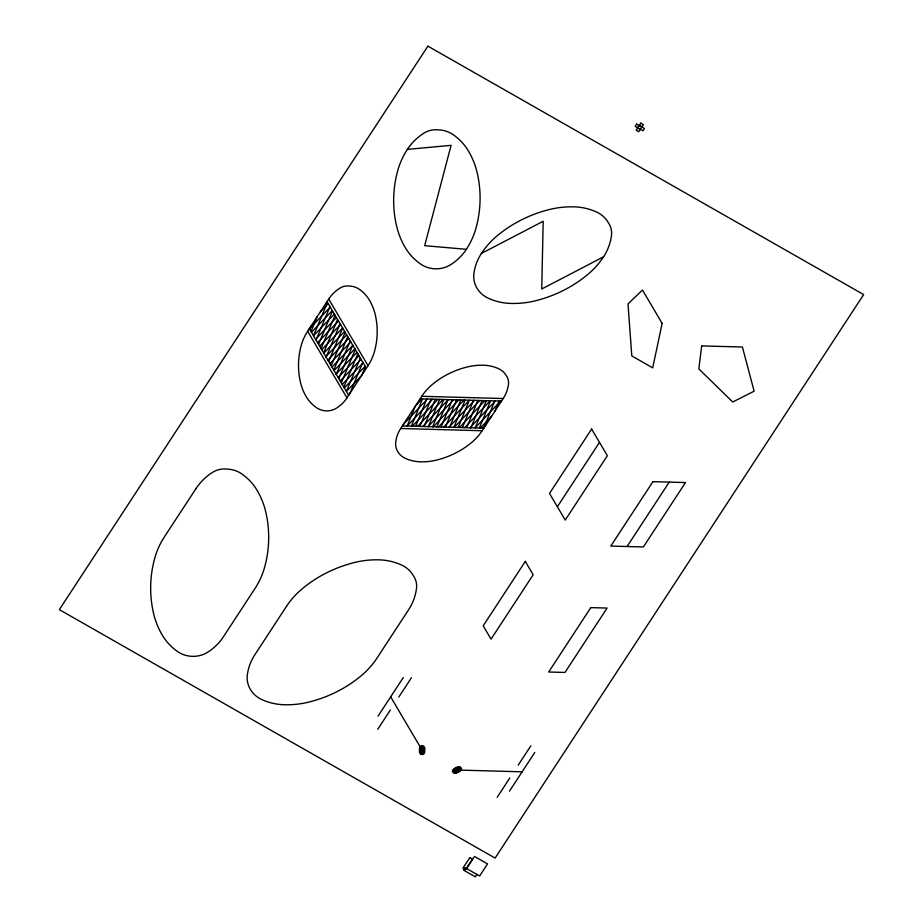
<?xml version="1.0" encoding="UTF-8"?>
<svg xmlns="http://www.w3.org/2000/svg" width="923" height="923" viewBox="0 0 923 923"><rect width="100%" height="100%" fill="white"/><g stroke="black" fill="none" stroke-linecap="round" stroke-linejoin="round"><path stroke-width="1.38" d="M402.866 425.941L403.686 423.934M415.2 406.328L407.124 426.057L432.575 399.221M411.37 426.172L422.526 398.944M415.627 426.288L426.784 399.059M419.873 426.403L431.029 399.174M424.13 426.518L435.287 399.29M428.387 426.634L439.544 399.405M432.633 426.749L443.79 399.521M436.891 426.864L448.047 399.647M441.136 426.98L452.293 399.763M445.394 427.095L456.55 399.878M449.651 427.222L460.808 399.994M453.897 427.337L465.054 400.109M458.154 427.453L469.311 400.224L443.767 427.061M462.411 427.568L473.557 400.34M466.657 427.684L477.814 400.455M470.915 427.799L482.071 400.57M486.317 400.686L475.16 427.914L500.647 401.078M479.418 428.03L490.575 400.801M483.675 428.145L494.832 400.917M494.924 411.185L499.078 401.032M500.681 402.382L501.201 401.09M309.724 329.326L311.143 325.934M310.993 331.461L317.097 316.82M327.457 302.34L313.52 335.753L334.368 314.062M316.047 340.033L329.984 306.621M318.573 344.314L332.511 310.913M321.1 348.594L335.037 315.193M323.627 352.886L337.564 319.473M326.154 357.166L340.091 323.765M328.692 361.447L342.629 328.046M331.219 365.739L345.156 332.326M333.745 370.019L347.683 336.607M336.272 374.3L350.209 340.899M338.799 378.58L352.736 345.179M341.325 382.872L355.263 349.459M343.852 387.152L357.789 353.74M360.316 358.032L346.379 391.433L361.481 375.707M349.829 393.521L362.854 362.312M361.747 375.303L365.381 366.593M307.659 331.253L328.715 299.052A38.662 35.893 3.7 0 1 339.895 288.138A13.857 12.876 3.7 0 1 349.367 286.038A17.26 16.026 3.7 0 1 359.359 289.326A36.401 33.805 3.7 0 1 369.442 300.171A57.018 52.946 3.7 0 1 375.211 314.489A86.139 79.978 3.7 0 1 374.415 351.686A57.018 52.946 3.7 0 1 368.035 365.681L346.979 397.882A36.401 33.805 3.7 0 1 336.457 408.162A17.26 16.026 3.7 0 1 316.335 407.608A36.401 33.805 3.7 0 1 306.263 396.763A57.018 52.946 3.7 0 1 300.494 382.445A86.139 79.978 3.7 0 1 301.279 345.248A57.018 52.946 3.7 0 1 307.659 331.253L346.979 397.882M400.697 428.503L421.765 396.302A57.018 52.946 3.7 0 1 432.172 384.614A86.139 79.978 3.7 0 1 467.257 366.962A57.018 52.946 3.7 0 1 483.537 365.22A36.401 33.805 3.7 0 1 498.478 368.635A17.26 16.026 3.7 0 1 506.162 375.43A13.857 12.876 3.7 0 1 508.492 384.256A38.662 35.893 3.7 0 1 503.197 398.528L482.141 430.729A57.018 52.946 3.7 0 1 471.722 442.405A86.139 79.978 3.7 0 1 436.637 460.069A57.018 52.946 3.7 0 1 420.357 461.812A36.401 33.805 3.7 0 1 405.428 458.396A17.26 16.026 3.7 0 1 395.713 441.944A36.401 33.805 3.7 0 1 400.697 428.503L482.141 430.729M637.724 127.801L639.201 125.54M378.026 716.179L403.293 677.54M377.749 729.274L390.383 709.96M398.805 697.073L411.439 677.759M557.365 506.773L599.489 442.371M627.086 546.52L669.21 482.118M497.139 797.345L509.773 778.02M518.195 765.144L530.84 745.83M509.496 791.126L534.763 752.487M466.588 868.52L474.48 856.44L487.552 863.893L479.66 875.973L465.054 867.678L463.473 870.089L475.322 876.85L476.903 874.439M415.465 405.924L422.099 398.932M403.547 424.153L427.337 399.082M412.35 426.195L437.814 399.359M417.588 426.345L443.052 399.509M422.815 426.484L448.278 399.647M428.053 426.622L453.516 399.797M433.291 426.772L458.754 399.936M438.529 426.911L463.992 400.074M449.005 427.199L474.468 400.363M454.231 427.337L479.695 400.501M459.469 427.487L484.933 400.651M464.707 427.626L490.171 400.79M469.945 427.776L495.409 400.94M480.421 428.053L491.578 416.296M483.041 428.134L485.625 425.399M326.2 302.917L327.18 301.879M320.443 311.709L328.207 303.621M309.424 328.807L330.261 307.105M311.466 332.28L332.315 310.578M315.574 339.237L336.422 317.535M317.627 342.721L338.476 321.019M319.681 346.194L340.529 324.492M321.735 349.679L342.583 327.977M323.788 353.163L344.637 331.461M325.842 356.636L346.69 334.934M327.896 360.12L348.744 338.418M329.949 363.593L350.798 341.891M332.003 367.077L352.851 345.375M334.057 370.55L354.905 348.848M336.11 374.034L356.959 352.332M338.164 377.507L359.012 355.805M340.218 380.991L361.066 359.289M342.271 384.476L363.12 362.762M344.325 387.948L365.173 366.246M348.433 394.906L349.967 393.313M481.391 253.467L543.186 221.278L541.743 289.003L603.55 256.813A57.987 53.834 3.7 0 0 611.488 235.4A20.791 19.302 3.7 0 0 607.992 222.166A25.902 24.044 3.7 0 0 596.454 211.967A54.607 50.707 3.7 0 0 574.06 206.844A85.527 79.413 3.7 0 0 549.635 209.463A129.208 119.967 3.7 0 0 497.012 235.942A85.527 79.413 3.7 0 0 481.391 253.467A54.607 50.707 3.7 0 0 473.903 273.635A25.902 24.044 3.7 0 0 488.475 298.314A54.607 50.707 3.7 0 0 510.881 303.436A85.527 79.413 3.7 0 0 535.294 300.817A129.208 119.967 3.7 0 0 587.916 274.339A85.527 79.413 3.7 0 0 603.55 256.813M407.378 149.376L451.093 145.349L424.672 245.68L466.369 249.314A85.527 79.413 3.7 0 0 475.922 228.327A129.208 119.967 3.7 0 0 477.122 172.532A85.527 79.413 3.7 0 0 468.469 151.049A54.607 50.707 3.7 0 0 453.355 134.781A25.902 24.044 3.7 0 0 438.356 129.866A20.791 19.302 3.7 0 0 424.153 133.004A57.987 53.834 3.7 0 0 407.378 149.376A85.527 79.413 3.7 0 0 397.825 170.363A129.208 119.967 3.7 0 0 396.625 226.17A85.527 79.413 3.7 0 0 405.289 247.652A54.607 50.707 3.7 0 0 420.403 263.909A25.902 24.044 3.7 0 0 450.574 264.739A54.607 50.707 3.7 0 0 466.369 249.314M421.765 396.302L503.197 398.528M420.08 398.874L501.512 401.101M402.382 425.93L483.825 428.145M456.977 770.024L522.13 771.813M639.351 125.413L641.912 126.878M637.678 127.974L640.239 129.439M328.715 299.052L368.035 365.681M327.03 301.625L366.35 368.254M309.343 328.68L348.663 395.298M390.66 696.853L422.123 750.157M701.676 345.906L698.838 368.935L732.712 401.978L754.114 391.202L742.404 347.025L701.676 345.906M419.515 748.218L419.434 751.945A5.7 5.296 3.7 0 0 420.011 753.376A3.646 3.38 3.7 0 0 421.015 754.46L423.034 754.518A3.646 3.38 3.7 0 0 424.084 753.48A5.7 5.296 3.7 0 0 424.718 752.083L424.799 748.368A5.7 5.296 3.7 0 0 424.222 746.938A3.646 3.38 3.7 0 0 423.219 745.853L421.269 745.726A3.865 3.588 3.7 0 0 420.15 746.822A5.7 5.296 3.7 0 0 419.515 748.218M420.034 748.611L419.965 751.587A4.557 4.234 3.7 0 0 420.438 752.73A2.907 2.7 3.7 0 0 421.234 753.595L422.849 753.641A2.907 2.7 3.7 0 0 423.692 752.822A4.557 4.234 3.7 0 0 424.199 751.703L424.268 748.726A4.557 4.234 3.7 0 0 423.807 747.572A2.907 2.7 3.7 0 0 422.999 746.707L421.442 746.615A3.092 2.873 3.7 0 0 420.542 747.492A4.557 4.234 3.7 0 0 420.034 748.611M420.553 748.991L420.507 751.23A3.427 3.173 3.7 0 0 420.853 752.083A2.181 2.031 3.7 0 0 421.453 752.741L422.665 752.764A2.181 2.031 3.7 0 0 423.299 752.153A3.427 3.173 3.7 0 0 423.68 751.31L423.726 749.084A3.427 3.173 3.7 0 0 423.38 748.218A2.181 2.031 3.7 0 0 422.78 747.572L421.603 747.503A2.319 2.158 3.7 0 0 420.934 748.149A3.427 3.173 3.7 0 0 420.553 748.991M421.073 749.384C421.407 756.41 425.18 745.796 421.073 749.384M421.592 749.764C421.765 753.283 423.645 747.976 421.592 749.764M662.149 323.373L652.711 367.839L631.794 355.909L627.998 303.898L642.489 290.053L662.149 323.373M455.351 769.978C456.85 774.42 461.05 765.571 455.351 769.978M456.17 770.001C456.908 772.216 459.008 767.798 456.17 770.001M427.891 46.15L59.349 609.641L495.109 858.078L863.651 294.587L427.891 46.15M195.976 488.613L164.386 536.909A85.527 79.413 3.7 0 0 154.833 557.896A129.208 119.967 3.7 0 0 153.633 613.703A85.527 79.413 3.7 0 0 162.298 635.186A54.607 50.707 3.7 0 0 177.412 651.442A25.902 24.044 3.7 0 0 207.583 652.273A54.607 50.707 3.7 0 0 223.378 636.847L254.967 588.551A85.527 79.413 3.7 0 0 264.52 567.564A129.208 119.967 3.7 0 0 265.72 511.769A85.527 79.413 3.7 0 0 257.067 490.286A54.607 50.707 3.7 0 0 241.953 474.018A25.902 24.044 3.7 0 0 226.954 469.092A20.791 19.302 3.7 0 0 212.752 472.241A57.987 53.834 3.7 0 0 195.976 488.613M286.407 606.48L254.817 654.776A54.607 50.707 3.7 0 0 247.329 674.932A25.902 24.044 3.7 0 0 261.901 699.622A54.607 50.707 3.7 0 0 284.307 704.745A85.527 79.413 3.7 0 0 308.732 702.115A129.208 119.967 3.7 0 0 361.355 675.636A85.527 79.413 3.7 0 0 376.976 658.111L408.566 609.815A57.987 53.834 3.7 0 0 416.515 588.401A20.791 19.302 3.7 0 0 413.019 575.167A25.902 24.044 3.7 0 0 401.482 564.968A54.607 50.707 3.7 0 0 379.076 559.846A85.527 79.413 3.7 0 0 354.651 562.465A129.208 119.967 3.7 0 0 302.029 588.943A85.527 79.413 3.7 0 0 286.407 606.48M636.639 124.074L635.151 126.336L642.95 130.789L644.439 128.516L636.639 124.074M640.827 123.151L636.189 130.247L638.751 131.712L643.4 124.617L640.827 123.151M591.62 429.045L549.508 493.447L565.234 520.087L607.357 455.697L591.62 429.045M525.302 561.426L483.179 625.829L491.048 639.143L533.159 574.752L525.302 561.426M652.919 481.668L610.807 546.07L643.377 546.958L685.501 482.567L652.919 481.668M590.812 607.611L548.689 672.013L564.98 672.452L607.092 608.061L590.812 607.611M469.865 857.571L462.954 868.139L465.573 869.628L472.484 859.059L469.865 857.571M455.593 767.671L453.943 768.744A5.7 5.296 3.7 0 0 452.905 769.92A3.646 3.38 3.7 0 0 452.408 771.259L453.378 772.909A3.646 3.38 3.7 0 0 454.877 773.243A5.7 5.296 3.7 0 0 456.504 773.07L460.012 771.305A5.7 5.296 3.7 0 0 461.05 770.14A3.865 3.588 3.7 0 0 461.581 768.709L460.577 767.151A3.646 3.38 3.7 0 0 459.089 766.805A5.7 5.296 3.7 0 0 457.462 766.978L455.593 767.671M455.87 768.144L454.554 769.009A4.557 4.234 3.7 0 0 453.724 769.944A2.907 2.7 3.7 0 0 453.32 771.017L454.104 772.332A2.907 2.7 3.7 0 0 455.293 772.609A4.557 4.234 3.7 0 0 456.597 772.459L459.4 771.051A4.557 4.234 3.7 0 0 460.231 770.117A3.092 2.873 3.7 0 0 460.658 768.974L459.862 767.728A2.907 2.7 3.7 0 0 458.662 767.451A4.557 4.234 3.7 0 0 457.358 767.59L455.87 768.144M456.147 768.617L455.154 769.263A3.427 3.173 3.7 0 0 454.531 769.967A2.181 2.031 3.7 0 0 454.231 770.763L454.82 771.755A2.181 2.031 3.7 0 0 455.72 771.963A3.427 3.173 3.7 0 0 456.689 771.859L458.8 770.797A3.427 3.173 3.7 0 0 459.423 770.094A2.319 2.158 3.7 0 0 459.735 769.24L459.135 768.305A2.181 2.031 3.7 0 0 458.246 768.098A3.427 3.173 3.7 0 0 457.266 768.201L456.147 768.617"/></g></svg>
